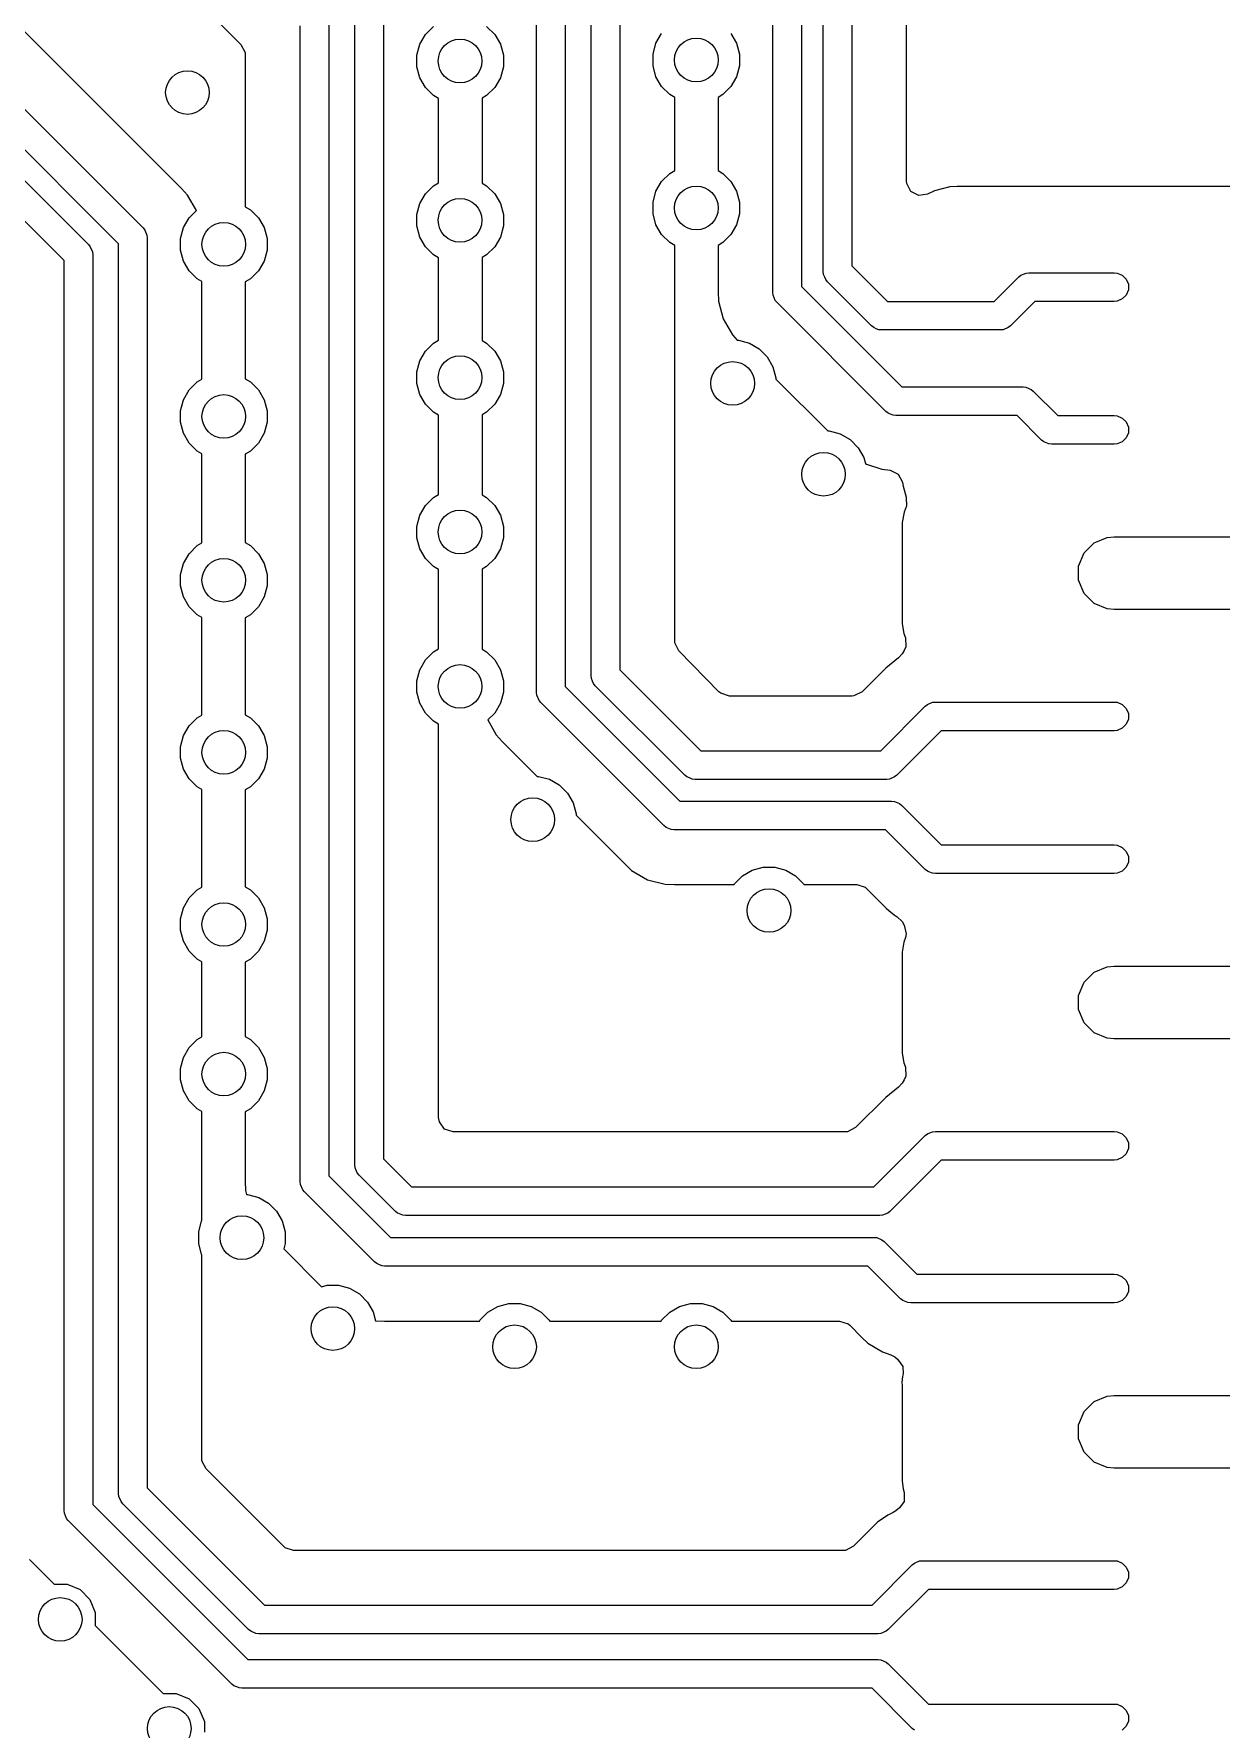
# Model space of a CAD drawing. Header units: inches. Extents: x 5.8 to 18, y -6.4 to -1.3.
# Drawn here: x 15.2333 to 15.5599, y -5.3084 to -4.8421 of the extents above; entities that cross this region are included whole.
import ezdxf

# ---------------------------------------------------------------- set-up
doc = ezdxf.new("R2010")
doc.units = ezdxf.units.IN
doc.header["$MEASUREMENT"] = 0
doc.layers.add('F.Cu', color=13, linetype='CONTINUOUS', true_color=0xc83434)

msp = doc.modelspace()

# ---------------------------------------------------------------- linework, layer by layer
at = {"layer": 'F.Cu', "linetype": 'CONTINUOUS'}
for p, q in [((15.02393, -4.57845), (15.29027, -4.84499)), ((14.97853, -4.63027), (15.24834, -4.90007)), ((15.24161, -4.90449), (14.97412, -4.63699)), ((15.45837, -4.7225), (15.45837, -4.90587)), ((15.44449, -4.72825), (15.44449, -4.91162)), ((15.45049, -4.9075), (15.45049, -4.72413)), ((15.43661, -4.91325), (15.43661, -4.72988)), ((15.39449, -4.77364), (15.39449, -5.01701)), ((15.27392, -4.88464), (15.16493, -4.77584)), ((15.37949, -4.77825), (15.37949, -5.02162)), ((15.38661, -5.01864), (15.38661, -4.77527)), ((15.14872, -4.78085), (15.26334, -4.89546)), ((15.37161, -5.02325), (15.37161, -4.77988)), ((15.25661, -4.89988), (15.142, -4.78526)), ((15.4734, -4.88266), (15.4734, -4.81787)), ((15.32161, -5.15323), (15.32161, -4.83527)), ((15.32949, -4.83364), (15.32949, -5.1516)), ((15.30661, -5.15785), (15.30661, -4.83988)), ((15.31449, -4.83825), (15.31449, -5.15622)), ((15.34102, -4.84226), (15.34324, -4.84004)), ((15.35786, -4.84004), (15.36008, -4.84226)), ((15.33946, -4.84497), (15.34102, -4.84226)), ((15.36008, -4.84226), (15.36164, -4.84497)), ((15.40365, -4.84772), (15.40446, -4.8447)), ((15.40446, -4.8447), (15.40602, -4.84198)), ((15.42508, -4.84198), (15.42664, -4.8447)), ((15.42664, -4.8447), (15.42746, -4.84772)), ((15.29027, -4.84499), (15.29139, -4.84719)), ((15.29139, -4.84719), (15.29144, -4.84781)), ((15.29144, -4.84781), (15.29144, -4.88965)), ((15.33865, -4.848), (15.33946, -4.84497)), ((15.33865, -4.85113), (15.33865, -4.848)), ((15.36164, -4.84497), (15.36246, -4.848)), ((15.36246, -4.848), (15.36246, -4.85113)), ((15.40365, -4.85086), (15.40365, -4.84772)), ((15.42746, -4.84772), (15.42746, -4.85086)), ((15.33946, -4.85416), (15.33865, -4.85113)), ((15.34102, -4.85688), (15.33946, -4.85416)), ((15.36164, -4.85416), (15.36008, -4.85688)), ((15.36246, -4.85113), (15.36164, -4.85416)), ((15.40446, -4.85389), (15.40365, -4.85086)), ((15.40602, -4.8566), (15.40446, -4.85389)), ((15.42664, -4.85389), (15.42508, -4.8566)), ((15.42746, -4.85086), (15.42664, -4.85389)), ((15.34324, -4.85909), (15.34102, -4.85688)), ((15.36008, -4.85688), (15.35786, -4.85909)), ((15.40824, -4.85882), (15.40602, -4.8566)), ((15.40962, -4.85961), (15.40824, -4.85882)), ((15.42286, -4.85882), (15.42156, -4.85957)), ((15.42508, -4.8566), (15.42286, -4.85882)), ((15.34466, -4.85991), (15.34324, -4.85909)), ((15.34466, -4.88304), (15.34466, -4.85991)), ((15.35786, -4.85909), (15.3566, -4.85982)), ((15.3566, -4.85982), (15.3566, -4.88313)), ((15.40962, -4.87968), (15.40962, -4.85961)), ((15.42156, -4.85957), (15.42156, -4.87972)), ((15.40602, -4.88269), (15.40824, -4.88047)), ((15.40824, -4.88047), (15.40962, -4.87968)), ((15.42156, -4.87972), (15.42286, -4.88047)), ((15.42286, -4.88047), (15.42508, -4.88269)), ((15.27559, -4.88647), (15.27392, -4.88464)), ((15.27801, -4.89071), (15.27559, -4.88647)), ((15.33946, -4.88879), (15.34102, -4.88608)), ((15.34102, -4.88608), (15.34324, -4.88386)), ((15.34324, -4.88386), (15.34466, -4.88304)), ((15.3566, -4.88313), (15.35786, -4.88386)), ((15.35786, -4.88386), (15.36008, -4.88608)), ((15.36008, -4.88608), (15.36164, -4.88879)), ((15.40365, -4.88843), (15.40446, -4.8854)), ((15.40446, -4.8854), (15.40602, -4.88269)), ((15.42508, -4.88269), (15.42664, -4.8854)), ((15.42664, -4.8854), (15.42746, -4.88843)), ((15.47345, -4.88326), (15.4734, -4.88266)), ((15.47455, -4.88547), (15.47345, -4.88326)), ((15.47675, -4.8866), (15.47455, -4.88547)), ((15.47919, -4.88623), (15.47675, -4.8866)), ((15.48112, -4.88527), (15.47919, -4.88623)), ((15.48527, -4.88419), (15.48112, -4.88527)), ((15.48733, -4.8841), (15.48527, -4.88419)), ((15.57378, -4.8841), (15.48733, -4.8841)), ((15.27602, -4.89269), (15.27801, -4.89071)), ((15.29144, -4.88965), (15.29286, -4.89047)), ((15.29286, -4.89047), (15.29508, -4.89269)), ((15.33865, -4.89182), (15.33946, -4.88879)), ((15.36164, -4.88879), (15.36246, -4.89182)), ((15.40365, -4.89157), (15.40365, -4.88843)), ((15.40446, -4.8946), (15.40365, -4.89157)), ((15.42746, -4.89157), (15.42664, -4.8946)), ((15.42746, -4.88843), (15.42746, -4.89157)), ((15.26334, -4.89546), (15.26382, -4.89606)), ((15.26382, -4.89606), (15.26441, -4.89748)), ((15.27365, -4.89843), (15.27446, -4.8954)), ((15.27446, -4.8954), (15.27602, -4.89269)), ((15.29508, -4.89269), (15.29664, -4.8954)), ((15.29664, -4.8954), (15.29746, -4.89843)), ((15.33865, -4.89495), (15.33865, -4.89182)), ((15.33946, -4.89798), (15.33865, -4.89495)), ((15.36246, -4.89495), (15.36164, -4.89798)), ((15.36246, -4.89182), (15.36246, -4.89495)), ((15.40602, -4.89731), (15.40446, -4.8946)), ((15.42664, -4.8946), (15.42508, -4.89731)), ((15.24834, -4.90007), (15.24882, -4.90067)), ((15.24882, -4.90067), (15.2494, -4.90205)), ((15.25661, -5.24364), (15.25661, -4.89988)), ((15.26441, -4.89748), (15.26449, -4.89825)), ((15.26449, -4.89825), (15.26449, -5.24201)), ((15.27365, -4.90157), (15.27365, -4.89843)), ((15.29746, -4.89843), (15.29746, -4.90157)), ((15.34102, -4.9007), (15.33946, -4.89798)), ((15.34324, -4.90291), (15.34102, -4.9007)), ((15.36008, -4.9007), (15.35786, -4.90291)), ((15.36164, -4.89798), (15.36008, -4.9007)), ((15.40824, -4.89953), (15.40602, -4.89731)), ((15.40962, -4.90032), (15.40824, -4.89953)), ((15.40962, -5.00904), (15.40962, -4.90032)), ((15.42286, -4.89953), (15.42156, -4.90028)), ((15.42156, -4.90028), (15.42156, -4.9131)), ((15.42508, -4.89731), (15.42286, -4.89953)), ((15.24161, -5.24827), (15.24161, -4.90449)), ((15.2494, -4.90205), (15.24941, -4.90209)), ((15.24941, -4.90209), (15.24949, -4.90285)), ((15.24949, -4.90285), (15.24949, -5.24664)), ((15.27446, -4.9046), (15.27365, -4.90157)), ((15.27602, -4.90731), (15.27446, -4.9046)), ((15.29664, -4.9046), (15.29508, -4.90731)), ((15.29746, -4.90157), (15.29664, -4.9046)), ((15.34466, -4.90373), (15.34324, -4.90291)), ((15.34466, -4.92633), (15.34466, -4.90373)), ((15.35786, -4.90291), (15.3566, -4.90364)), ((15.3566, -4.90364), (15.3566, -4.92642)), ((15.27824, -4.90953), (15.27602, -4.90731)), ((15.2795, -4.91026), (15.27824, -4.90953)), ((15.29286, -4.90953), (15.29144, -4.91035)), ((15.29508, -4.90731), (15.29286, -4.90953)), ((15.45057, -4.90826), (15.45049, -4.9075)), ((15.45057, -4.90827), (15.45057, -4.90826)), ((15.45057, -4.90826), (15.45057, -4.90826)), ((15.45087, -4.90899), (15.45057, -4.90827)), ((15.45057, -4.90827), (15.45057, -4.90827)), ((15.45115, -4.90968), (15.45087, -4.90899)), ((15.45116, -4.90969), (15.45115, -4.90968)), ((15.45164, -4.91028), (15.45116, -4.90969)), ((15.45116, -4.90969), (15.45116, -4.90969)), ((15.45116, -4.90969), (15.45116, -4.90969)), ((15.45837, -4.90587), (15.46817, -4.91569)), ((15.49754, -4.91569), (15.50426, -4.90897)), ((15.50426, -4.90897), (15.50486, -4.90848)), ((15.50486, -4.90848), (15.50628, -4.90789)), ((15.50628, -4.90789), (15.50705, -4.90781)), ((15.50705, -4.90781), (15.53055, -4.90781)), ((15.53055, -4.90781), (15.53132, -4.90789)), ((15.53132, -4.90789), (15.53274, -4.90848)), ((15.53274, -4.90848), (15.53382, -4.90956)), ((15.53382, -4.90956), (15.53441, -4.91098)), ((15.2795, -4.93709), (15.2795, -4.91026)), ((15.29144, -4.91035), (15.29144, -4.937)), ((15.42156, -4.9131), (15.42165, -4.91559)), ((15.43669, -4.91402), (15.43661, -4.91325)), ((15.43728, -4.91544), (15.43669, -4.91402)), ((15.44449, -4.91162), (15.4721, -4.93923)), ((15.46375, -4.92241), (15.45164, -4.91028)), ((15.53382, -4.91394), (15.53274, -4.91503)), ((15.53441, -4.91252), (15.53382, -4.91394)), ((15.53441, -4.91098), (15.53441, -4.91252)), ((15.42165, -4.91559), (15.42296, -4.92049)), ((15.43777, -4.91603), (15.43728, -4.91544)), ((15.46769, -4.94595), (15.43777, -4.91603)), ((15.46817, -4.91569), (15.49754, -4.91569)), ((15.50868, -4.91569), (15.50196, -4.92241)), ((15.53055, -4.91569), (15.50868, -4.91569)), ((15.53132, -4.91561), (15.53055, -4.91569)), ((15.53274, -4.91503), (15.53132, -4.91561)), ((15.42296, -4.92049), (15.42547, -4.92491)), ((15.46435, -4.9229), (15.46375, -4.92241)), ((15.46507, -4.9232), (15.46435, -4.9229)), ((15.46435, -4.9229), (15.46435, -4.9229)), ((15.46435, -4.9229), (15.46435, -4.9229)), ((15.46576, -4.92349), (15.46507, -4.9232)), ((15.46577, -4.92349), (15.46576, -4.92349)), ((15.46654, -4.92356), (15.46577, -4.92349)), ((15.46577, -4.92349), (15.46577, -4.92349)), ((15.49917, -4.92356), (15.46654, -4.92356)), ((15.49994, -4.92349), (15.49917, -4.92356)), ((15.50136, -4.9229), (15.49994, -4.92349)), ((15.50196, -4.92241), (15.50136, -4.9229)), ((15.34102, -4.92936), (15.34324, -4.92715)), ((15.34324, -4.92715), (15.34466, -4.92633)), ((15.3566, -4.92642), (15.35786, -4.92715)), ((15.35786, -4.92715), (15.36008, -4.92936)), ((15.42547, -4.92491), (15.42678, -4.92634)), ((15.42678, -4.92634), (15.42712, -4.92634)), ((15.42712, -4.92634), (15.43015, -4.92715)), ((15.43015, -4.92715), (15.43286, -4.92872)), ((15.43286, -4.92872), (15.43508, -4.93094)), ((15.33865, -4.93511), (15.33946, -4.93208)), ((15.33946, -4.93208), (15.34102, -4.92936)), ((15.36008, -4.92936), (15.36164, -4.93208)), ((15.36164, -4.93208), (15.36246, -4.93511)), ((15.43508, -4.93094), (15.43665, -4.93365)), ((15.27602, -4.94003), (15.27824, -4.93782)), ((15.27824, -4.93782), (15.2795, -4.93709)), ((15.29144, -4.937), (15.29286, -4.93782)), ((15.29286, -4.93782), (15.29508, -4.94003)), ((15.33865, -4.93824), (15.33865, -4.93511)), ((15.36246, -4.93511), (15.36246, -4.93824)), ((15.43665, -4.93365), (15.43746, -4.93668)), ((15.43746, -4.93668), (15.43746, -4.93706)), ((15.43746, -4.93706), (15.45174, -4.95134)), ((15.27365, -4.94578), (15.27446, -4.94275)), ((15.27446, -4.94275), (15.27602, -4.94003)), ((15.29508, -4.94003), (15.29664, -4.94275)), ((15.29664, -4.94275), (15.29746, -4.94578)), ((15.33946, -4.94127), (15.33865, -4.93824)), ((15.34102, -4.94398), (15.33946, -4.94127)), ((15.36164, -4.94127), (15.36008, -4.94398)), ((15.36246, -4.93824), (15.36164, -4.94127)), ((15.4721, -4.93923), (15.50547, -4.93923)), ((15.50547, -4.93923), (15.50624, -4.93931)), ((15.50624, -4.93931), (15.50766, -4.9399)), ((15.50766, -4.9399), (15.50826, -4.94039)), ((15.50826, -4.94039), (15.51498, -4.94711)), ((15.27365, -4.94891), (15.27365, -4.94578)), ((15.29746, -4.94578), (15.29746, -4.94891)), ((15.34324, -4.9462), (15.34102, -4.94398)), ((15.34466, -4.94702), (15.34324, -4.9462)), ((15.34466, -4.96879), (15.34466, -4.94702)), ((15.35786, -4.9462), (15.3566, -4.94693)), ((15.3566, -4.94693), (15.3566, -4.96888)), ((15.36008, -4.94398), (15.35786, -4.9462)), ((15.46829, -4.94644), (15.46769, -4.94595)), ((15.4687, -4.94661), (15.46829, -4.94644)), ((15.4697, -4.94703), (15.4687, -4.94661)), ((15.47047, -4.94711), (15.4697, -4.94703)), ((15.50384, -4.94711), (15.47047, -4.94711)), ((15.51056, -4.95383), (15.50384, -4.94711)), ((15.51498, -4.94711), (15.53055, -4.94711)), ((15.53055, -4.94711), (15.53132, -4.94718)), ((15.53132, -4.94718), (15.53274, -4.94777)), ((15.27446, -4.95194), (15.27365, -4.94891)), ((15.27602, -4.95465), (15.27446, -4.95194)), ((15.29664, -4.95194), (15.29508, -4.95465)), ((15.29746, -4.94891), (15.29664, -4.95194)), ((15.45174, -4.95134), (15.45212, -4.95134)), ((15.45212, -4.95134), (15.45515, -4.95215)), ((15.45515, -4.95215), (15.45786, -4.95372)), ((15.53274, -4.94777), (15.53382, -4.94886)), ((15.53382, -4.94886), (15.53441, -4.95028)), ((15.53441, -4.95181), (15.53382, -4.95323)), ((15.53441, -4.95028), (15.53441, -4.95181)), ((15.27824, -4.95687), (15.27602, -4.95465)), ((15.29508, -4.95465), (15.29286, -4.95687)), ((15.45786, -4.95372), (15.46008, -4.95594)), ((15.46008, -4.95594), (15.46164, -4.95865)), ((15.51116, -4.95432), (15.51056, -4.95383)), ((15.51258, -4.9549), (15.51116, -4.95432)), ((15.51335, -4.95498), (15.51258, -4.9549)), ((15.53055, -4.95498), (15.51335, -4.95498)), ((15.53132, -4.9549), (15.53055, -4.95498)), ((15.53274, -4.95432), (15.53132, -4.9549)), ((15.53382, -4.95323), (15.53274, -4.95432)), ((15.2795, -4.9576), (15.27824, -4.95687)), ((15.2795, -4.98215), (15.2795, -4.9576)), ((15.29286, -4.95687), (15.29144, -4.95769)), ((15.29144, -4.95769), (15.29144, -4.98206)), ((15.46164, -4.95865), (15.46207, -4.96024)), ((15.46207, -4.96024), (15.46237, -4.96043)), ((15.46237, -4.96043), (15.46661, -4.96186)), ((15.46661, -4.96186), (15.46886, -4.96216)), ((15.46886, -4.96216), (15.4711, -4.96322)), ((15.4711, -4.96322), (15.47228, -4.96539)), ((15.47228, -4.96539), (15.47229, -4.96547)), ((15.47229, -4.96547), (15.47246, -4.96651)), ((15.34102, -4.97182), (15.34324, -4.96961)), ((15.34324, -4.96961), (15.34466, -4.96879)), ((15.3566, -4.96888), (15.35786, -4.96961)), ((15.35786, -4.96961), (15.36008, -4.97182)), ((15.47246, -4.96651), (15.47298, -4.96856)), ((15.47298, -4.96856), (15.47332, -4.96956)), ((15.47332, -4.96956), (15.47335, -4.97204)), ((15.33865, -4.97757), (15.33946, -4.97454)), ((15.33946, -4.97454), (15.34102, -4.97182)), ((15.36008, -4.97182), (15.36164, -4.97454)), ((15.36164, -4.97454), (15.36246, -4.97757)), ((15.47275, -4.97364), (15.47219, -4.97655)), ((15.47328, -4.97224), (15.47275, -4.97364)), ((15.47335, -4.97204), (15.47328, -4.97224)), ((15.33865, -4.9807), (15.33865, -4.97757)), ((15.36246, -4.97757), (15.36246, -4.9807)), ((15.47219, -4.97655), (15.47215, -4.97798)), ((15.47215, -4.97798), (15.47215, -5.0031)), ((15.27602, -4.98509), (15.27824, -4.98288)), ((15.27824, -4.98288), (15.2795, -4.98215)), ((15.29144, -4.98206), (15.29286, -4.98288)), ((15.29286, -4.98288), (15.29508, -4.98509)), ((15.33946, -4.98373), (15.33865, -4.9807)), ((15.34102, -4.98644), (15.33946, -4.98373)), ((15.36164, -4.98373), (15.36008, -4.98644)), ((15.36246, -4.9807), (15.36164, -4.98373)), ((15.52224, -4.9849), (15.525, -4.98214)), ((15.525, -4.98214), (15.5286, -4.98064)), ((15.5286, -4.98064), (15.53055, -4.98045)), ((15.53055, -4.98045), (15.6492, -4.98045)), ((15.27365, -4.99083), (15.27446, -4.98781)), ((15.27446, -4.98781), (15.27602, -4.98509)), ((15.29508, -4.98509), (15.29664, -4.98781)), ((15.29664, -4.98781), (15.29746, -4.99083)), ((15.34324, -4.98866), (15.34102, -4.98644)), ((15.34466, -4.98948), (15.34324, -4.98866)), ((15.34466, -5.01127), (15.34466, -4.98948)), ((15.35786, -4.98866), (15.3566, -4.98939)), ((15.3566, -4.98939), (15.3566, -5.01136)), ((15.36008, -4.98644), (15.35786, -4.98866)), ((15.52074, -4.9885), (15.52224, -4.9849)), ((15.52074, -4.9924), (15.52074, -4.9885)), ((15.27365, -4.99397), (15.27365, -4.99083)), ((15.27446, -4.997), (15.27365, -4.99397)), ((15.29746, -4.99397), (15.29664, -4.997)), ((15.29746, -4.99083), (15.29746, -4.99397)), ((15.52224, -4.99601), (15.52074, -4.9924)), ((15.27602, -4.99971), (15.27446, -4.997)), ((15.29664, -4.997), (15.29508, -4.99971)), ((15.525, -4.99877), (15.52224, -4.99601)), ((15.5286, -5.00026), (15.525, -4.99877)), ((15.27824, -5.00193), (15.27602, -4.99971)), ((15.2795, -5.00266), (15.27824, -5.00193)), ((15.2795, -5.02949), (15.2795, -5.00266)), ((15.29286, -5.00193), (15.29144, -5.00275)), ((15.29144, -5.00275), (15.29144, -5.0294)), ((15.29508, -4.99971), (15.29286, -5.00193)), ((15.47215, -5.0031), (15.47217, -5.0044)), ((15.53055, -5.00045), (15.5286, -5.00026)), ((15.65335, -5.00045), (15.53055, -5.00045)), ((15.47217, -5.0044), (15.47264, -5.00702)), ((15.47264, -5.00702), (15.47309, -5.00827)), ((15.34102, -5.0143), (15.34324, -5.01209)), ((15.34324, -5.01209), (15.34466, -5.01127)), ((15.3566, -5.01136), (15.35786, -5.01209)), ((15.35786, -5.01209), (15.36008, -5.0143)), ((15.40967, -5.00963), (15.40962, -5.00904)), ((15.41077, -5.01184), (15.40967, -5.00963)), ((15.42179, -5.02306), (15.41077, -5.01184)), ((15.47217, -5.01267), (15.47122, -5.01375)), ((15.47276, -5.01168), (15.47217, -5.01267)), ((15.47317, -5.01074), (15.47276, -5.01168)), ((15.47309, -5.00827), (15.47317, -5.01074)), ((15.33865, -5.02005), (15.33946, -5.01702)), ((15.33946, -5.01702), (15.34102, -5.0143)), ((15.36008, -5.0143), (15.36164, -5.01702)), ((15.36164, -5.01702), (15.36246, -5.02005)), ((15.39449, -5.01701), (15.41679, -5.03929)), ((15.46766, -5.01656), (15.46114, -5.02308)), ((15.47122, -5.01375), (15.46766, -5.01656)), ((15.33865, -5.02318), (15.33865, -5.02005)), ((15.36246, -5.02005), (15.36246, -5.02318)), ((15.37949, -5.02162), (15.41104, -5.05317)), ((15.38669, -5.01941), (15.38661, -5.01864)), ((15.38699, -5.02013), (15.38669, -5.01941)), ((15.38669, -5.01941), (15.38669, -5.01941)), ((15.38669, -5.01941), (15.38669, -5.01941)), ((15.38728, -5.02083), (15.38699, -5.02013)), ((15.38777, -5.02143), (15.38728, -5.02083)), ((15.38728, -5.02083), (15.38728, -5.02083)), ((15.38728, -5.02083), (15.38728, -5.02083)), ((15.41237, -5.04601), (15.38777, -5.02143)), ((15.33946, -5.02621), (15.33865, -5.02318)), ((15.34102, -5.02892), (15.33946, -5.02621)), ((15.36164, -5.02621), (15.36008, -5.02892)), ((15.36246, -5.02318), (15.36164, -5.02621)), ((15.37169, -5.02402), (15.37161, -5.02325)), ((15.37228, -5.02544), (15.37169, -5.02402)), ((15.37277, -5.02603), (15.37228, -5.02544)), ((15.40663, -5.05989), (15.37277, -5.02603)), ((15.42229, -5.02349), (15.42179, -5.02306)), ((15.42465, -5.02426), (15.42229, -5.02349)), ((15.45831, -5.02426), (15.42465, -5.02426)), ((15.45893, -5.02421), (15.45831, -5.02426)), ((15.46114, -5.02308), (15.45893, -5.02421)), ((15.47853, -5.02706), (15.47913, -5.02657)), ((15.47913, -5.02657), (15.48055, -5.02598)), ((15.48055, -5.02598), (15.48132, -5.02591)), ((15.48132, -5.02591), (15.53055, -5.02591)), ((15.53055, -5.02591), (15.53132, -5.02598)), ((15.53132, -5.02598), (15.53274, -5.02657)), ((15.53274, -5.02657), (15.53382, -5.02766)), ((15.27602, -5.03243), (15.27824, -5.03022)), ((15.27824, -5.03022), (15.2795, -5.02949)), ((15.29144, -5.0294), (15.29286, -5.03022)), ((15.29286, -5.03022), (15.29508, -5.03243)), ((15.34324, -5.03114), (15.34102, -5.02892)), ((15.34466, -5.03196), (15.34324, -5.03114)), ((15.36008, -5.02892), (15.35817, -5.03083)), ((15.35817, -5.03083), (15.36051, -5.03495)), ((15.4663, -5.03929), (15.47853, -5.02706)), ((15.53382, -5.02766), (15.53441, -5.02907)), ((15.53441, -5.03061), (15.53382, -5.03203)), ((15.53441, -5.02907), (15.53441, -5.03061)), ((15.27365, -5.03818), (15.27446, -5.03515)), ((15.27446, -5.03515), (15.27602, -5.03243)), ((15.29508, -5.03243), (15.29664, -5.03515)), ((15.29664, -5.03515), (15.29746, -5.03818)), ((15.34466, -5.14014), (15.34466, -5.03196)), ((15.36051, -5.03495), (15.36218, -5.03678)), ((15.48295, -5.03378), (15.47072, -5.04601)), ((15.53055, -5.03378), (15.48295, -5.03378)), ((15.53132, -5.0337), (15.53055, -5.03378)), ((15.53274, -5.03312), (15.53132, -5.0337)), ((15.53382, -5.03203), (15.53274, -5.03312)), ((15.27365, -5.04131), (15.27365, -5.03818)), ((15.29746, -5.03818), (15.29746, -5.04131)), ((15.36218, -5.03678), (15.37174, -5.04634)), ((15.41679, -5.03929), (15.4663, -5.03929)), ((15.27446, -5.04434), (15.27365, -5.04131)), ((15.27602, -5.04705), (15.27446, -5.04434)), ((15.29664, -5.04434), (15.29508, -5.04705)), ((15.29746, -5.04131), (15.29664, -5.04434)), ((15.27824, -5.04927), (15.27602, -5.04705)), ((15.2795, -5.05), (15.27824, -5.04927)), ((15.2795, -5.07683), (15.2795, -5.05)), ((15.29286, -5.04927), (15.29144, -5.05009)), ((15.29144, -5.05009), (15.29144, -5.07674)), ((15.29508, -5.04705), (15.29286, -5.04927)), ((15.37174, -5.04634), (15.37212, -5.04634)), ((15.37212, -5.04634), (15.37515, -5.04715)), ((15.37515, -5.04715), (15.37786, -5.04872)), ((15.37786, -5.04872), (15.38008, -5.05094)), ((15.41297, -5.0465), (15.41237, -5.04601)), ((15.41368, -5.04679), (15.41297, -5.0465)), ((15.41297, -5.0465), (15.41297, -5.0465)), ((15.41297, -5.0465), (15.41297, -5.0465)), ((15.41297, -5.0465), (15.41297, -5.0465)), ((15.41439, -5.04709), (15.41368, -5.04679)), ((15.41516, -5.04717), (15.41439, -5.04709)), ((15.41439, -5.04709), (15.41439, -5.04709)), ((15.41439, -5.04709), (15.41439, -5.04709)), ((15.41439, -5.04709), (15.41439, -5.04709)), ((15.46793, -5.04717), (15.41516, -5.04717)), ((15.4687, -5.04709), (15.46793, -5.04717)), ((15.47012, -5.0465), (15.4687, -5.04709)), ((15.47072, -5.04601), (15.47012, -5.0465)), ((15.38008, -5.05094), (15.38164, -5.05365)), ((15.38164, -5.05365), (15.38246, -5.05668)), ((15.41104, -5.05317), (15.46927, -5.05317)), ((15.46927, -5.05317), (15.47004, -5.05324)), ((15.47004, -5.05324), (15.47146, -5.05383)), ((15.47146, -5.05383), (15.47206, -5.05432)), ((15.47206, -5.05432), (15.48295, -5.06522)), ((15.38246, -5.05668), (15.38246, -5.05706)), ((15.38246, -5.05706), (15.39594, -5.07054)), ((15.40722, -5.06038), (15.40663, -5.05989)), ((15.40864, -5.06097), (15.40722, -5.06038)), ((15.40941, -5.06104), (15.40864, -5.06097)), ((15.46764, -5.06104), (15.40941, -5.06104)), ((15.47853, -5.07194), (15.46764, -5.06104)), ((15.48295, -5.06522), (15.53055, -5.06522)), ((15.53055, -5.06522), (15.53132, -5.06529)), ((15.53132, -5.06529), (15.53274, -5.06588)), ((15.53274, -5.06588), (15.53382, -5.06697)), ((15.53382, -5.06697), (15.53441, -5.06839)), ((15.53441, -5.06839), (15.53441, -5.06992)), ((15.39594, -5.07054), (15.39776, -5.07226)), ((15.39776, -5.07226), (15.40213, -5.07477)), ((15.42824, -5.07372), (15.43096, -5.07215)), ((15.43096, -5.07215), (15.43398, -5.07134)), ((15.43398, -5.07134), (15.43712, -5.07134)), ((15.43712, -5.07134), (15.44015, -5.07215)), ((15.44015, -5.07215), (15.44286, -5.07372)), ((15.47913, -5.07243), (15.47853, -5.07194)), ((15.47955, -5.0726), (15.47913, -5.07243)), ((15.48055, -5.07301), (15.47955, -5.0726)), ((15.48132, -5.07309), (15.48055, -5.07301)), ((15.53055, -5.07309), (15.48132, -5.07309)), ((15.53132, -5.07301), (15.53055, -5.07309)), ((15.53274, -5.07243), (15.53132, -5.07301)), ((15.53382, -5.07134), (15.53274, -5.07243)), ((15.53441, -5.06992), (15.53382, -5.07134)), ((15.27602, -5.07978), (15.27824, -5.07756)), ((15.27824, -5.07756), (15.2795, -5.07683)), ((15.29144, -5.07674), (15.29286, -5.07756)), ((15.29286, -5.07756), (15.29508, -5.07978)), ((15.40213, -5.07477), (15.40701, -5.07604)), ((15.40701, -5.07604), (15.40953, -5.0761)), ((15.40953, -5.0761), (15.42593, -5.0761)), ((15.42593, -5.0761), (15.42602, -5.07594)), ((15.42602, -5.07594), (15.42824, -5.07372)), ((15.44286, -5.07372), (15.44508, -5.07594)), ((15.44508, -5.07594), (15.44517, -5.0761)), ((15.44517, -5.0761), (15.45969, -5.0761)), ((15.45969, -5.0761), (15.46204, -5.07686)), ((15.46204, -5.07686), (15.46251, -5.07727)), ((15.46251, -5.07727), (15.46782, -5.08258)), ((15.27365, -5.08552), (15.27446, -5.08249)), ((15.27446, -5.08249), (15.27602, -5.07978)), ((15.29508, -5.07978), (15.29664, -5.08249)), ((15.29664, -5.08249), (15.29746, -5.08552)), ((15.46782, -5.08258), (15.46851, -5.08326)), ((15.27365, -5.08865), (15.27365, -5.08552)), ((15.29746, -5.08552), (15.29746, -5.08865)), ((15.46851, -5.08326), (15.47002, -5.08446)), ((15.47002, -5.08446), (15.47084, -5.08496)), ((15.47084, -5.08496), (15.47217, -5.08631)), ((15.47217, -5.08631), (15.47276, -5.08729)), ((15.47276, -5.08729), (15.47332, -5.0897)), ((15.27446, -5.09168), (15.27365, -5.08865)), ((15.27602, -5.0944), (15.27446, -5.09168)), ((15.29664, -5.09168), (15.29508, -5.0944)), ((15.29746, -5.08865), (15.29664, -5.09168)), ((15.47264, -5.09198), (15.47217, -5.0947)), ((15.4731, -5.09068), (15.47264, -5.09198)), ((15.47332, -5.0897), (15.4731, -5.09068)), ((15.27824, -5.09661), (15.27602, -5.0944)), ((15.2795, -5.09734), (15.27824, -5.09661)), ((15.29286, -5.09661), (15.29144, -5.09743)), ((15.29508, -5.0944), (15.29286, -5.09661)), ((15.47217, -5.0947), (15.47215, -5.09607)), ((15.47215, -5.09607), (15.47215, -5.12121)), ((15.2795, -5.11799), (15.2795, -5.09734)), ((15.29144, -5.09743), (15.29144, -5.1179)), ((15.52224, -5.10299), (15.525, -5.10023)), ((15.525, -5.10023), (15.5286, -5.09874)), ((15.5286, -5.09874), (15.53055, -5.09854)), ((15.53055, -5.09854), (15.59585, -5.09854)), ((15.52074, -5.10659), (15.52224, -5.10299)), ((15.52074, -5.11049), (15.52074, -5.10659)), ((15.52224, -5.1141), (15.52074, -5.11049)), ((15.525, -5.11686), (15.52224, -5.1141)), ((15.27602, -5.12094), (15.27824, -5.11872)), ((15.27824, -5.11872), (15.2795, -5.11799)), ((15.29144, -5.1179), (15.29286, -5.11872)), ((15.29286, -5.11872), (15.29508, -5.12094)), ((15.5286, -5.11835), (15.525, -5.11686)), ((15.53055, -5.11854), (15.5286, -5.11835)), ((15.5917, -5.11854), (15.53055, -5.11854)), ((15.27365, -5.12668), (15.27446, -5.12365)), ((15.27446, -5.12365), (15.27602, -5.12094)), ((15.29508, -5.12094), (15.29664, -5.12365)), ((15.29664, -5.12365), (15.29746, -5.12668)), ((15.47215, -5.12121), (15.47217, -5.12251)), ((15.47217, -5.12251), (15.47264, -5.12513)), ((15.27365, -5.12982), (15.27365, -5.12668)), ((15.29746, -5.12668), (15.29746, -5.12982)), ((15.47264, -5.12513), (15.47309, -5.12638)), ((15.47317, -5.12885), (15.47276, -5.12979)), ((15.47309, -5.12638), (15.47317, -5.12885)), ((15.27446, -5.13284), (15.27365, -5.12982)), ((15.27602, -5.13556), (15.27446, -5.13284)), ((15.29664, -5.13284), (15.29508, -5.13556)), ((15.29746, -5.12982), (15.29664, -5.13284)), ((15.47122, -5.13186), (15.46766, -5.13467)), ((15.47217, -5.13078), (15.47122, -5.13186)), ((15.47276, -5.12979), (15.47217, -5.13078)), ((15.27824, -5.13777), (15.27602, -5.13556)), ((15.2795, -5.1385), (15.27824, -5.13777)), ((15.2795, -5.16857), (15.2795, -5.1385)), ((15.29286, -5.13777), (15.29144, -5.13859)), ((15.29144, -5.13859), (15.29144, -5.1578)), ((15.29508, -5.13556), (15.29286, -5.13777)), ((15.46766, -5.13467), (15.45936, -5.14297)), ((15.34486, -5.14137), (15.34466, -5.14014)), ((15.34631, -5.14337), (15.34486, -5.14137)), ((15.34866, -5.14414), (15.34631, -5.14337)), ((15.45936, -5.14297), (15.45716, -5.14409)), ((15.45654, -5.14414), (15.34866, -5.14414)), ((15.45716, -5.14409), (15.45654, -5.14414)), ((15.46439, -5.15929), (15.47854, -5.14517)), ((15.47854, -5.14517), (15.47913, -5.14468)), ((15.47913, -5.14468), (15.47984, -5.14439)), ((15.47913, -5.14468), (15.47913, -5.14468)), ((15.47913, -5.14468), (15.47913, -5.14468)), ((15.47913, -5.14468), (15.47913, -5.14468)), ((15.47984, -5.14439), (15.48055, -5.14409)), ((15.48055, -5.14409), (15.48055, -5.14409)), ((15.48055, -5.14409), (15.48055, -5.14409)), ((15.48055, -5.14409), (15.48056, -5.14409)), ((15.48056, -5.14409), (15.48132, -5.14402)), ((15.48132, -5.14402), (15.53055, -5.14402)), ((15.53055, -5.14402), (15.53132, -5.14409)), ((15.53132, -5.14409), (15.53274, -5.14468)), ((15.53274, -5.14468), (15.53382, -5.14577)), ((15.53382, -5.14577), (15.53441, -5.14718)), ((15.53441, -5.14718), (15.53441, -5.14872)), ((15.32949, -5.1516), (15.33718, -5.15929)), ((15.48295, -5.15189), (15.46881, -5.16601)), ((15.53055, -5.15189), (15.48295, -5.15189)), ((15.53132, -5.15181), (15.53055, -5.15189)), ((15.53274, -5.15123), (15.53132, -5.15181)), ((15.53382, -5.15014), (15.53274, -5.15123)), ((15.53441, -5.14872), (15.53382, -5.15014)), ((15.31449, -5.15622), (15.33143, -5.17317)), ((15.32169, -5.154), (15.32161, -5.15323)), ((15.32228, -5.15542), (15.32169, -5.154)), ((15.32277, -5.15601), (15.32228, -5.15542)), ((15.33277, -5.16601), (15.32277, -5.15601)), ((15.29144, -5.1578), (15.29151, -5.16031)), ((15.29151, -5.16031), (15.29179, -5.16134)), ((15.29179, -5.16134), (15.29212, -5.16134)), ((15.29212, -5.16134), (15.29515, -5.16215)), ((15.30669, -5.15862), (15.30661, -5.15785)), ((15.30728, -5.16004), (15.30669, -5.15862)), ((15.30777, -5.16064), (15.30728, -5.16004)), ((15.32702, -5.17989), (15.30777, -5.16064)), ((15.33718, -5.15929), (15.46439, -5.15929)), ((15.29515, -5.16215), (15.29786, -5.16372)), ((15.29786, -5.16372), (15.30008, -5.16594)), ((15.30008, -5.16594), (15.30164, -5.16865)), ((15.33336, -5.1665), (15.33277, -5.16601)), ((15.33347, -5.16654), (15.33336, -5.1665)), ((15.33478, -5.16709), (15.33347, -5.16654)), ((15.46821, -5.1665), (15.4675, -5.1668)), ((15.46881, -5.16601), (15.46821, -5.1665)), ((15.46821, -5.1665), (15.46821, -5.1665)), ((15.46821, -5.1665), (15.46821, -5.1665)), ((15.46821, -5.1665), (15.46821, -5.1665)), ((15.27865, -5.17168), (15.27946, -5.16865)), ((15.27946, -5.16865), (15.2795, -5.16857)), ((15.30164, -5.16865), (15.30246, -5.17168)), ((15.33555, -5.16717), (15.33478, -5.16709)), ((15.46602, -5.16717), (15.33555, -5.16717)), ((15.46679, -5.16709), (15.46602, -5.16717)), ((15.4675, -5.1668), (15.46679, -5.16709)), ((15.46679, -5.16709), (15.46679, -5.16709)), ((15.46679, -5.16709), (15.46679, -5.16709)), ((15.46679, -5.16709), (15.46679, -5.16709)), ((15.27865, -5.17482), (15.27865, -5.17168)), ((15.27946, -5.17784), (15.27865, -5.17482)), ((15.30246, -5.17482), (15.30206, -5.17631)), ((15.30246, -5.17168), (15.30246, -5.17482)), ((15.33143, -5.17317), (15.46441, -5.17317)), ((15.46441, -5.17317), (15.46518, -5.17324)), ((15.46518, -5.17324), (15.4666, -5.17383)), ((15.4666, -5.17383), (15.46719, -5.17432)), ((15.46719, -5.17432), (15.47618, -5.18331)), ((15.2795, -5.17792), (15.27946, -5.17784)), ((15.2795, -5.23404), (15.2795, -5.17792)), ((15.30206, -5.17631), (15.3124, -5.18677)), ((15.32762, -5.18038), (15.32702, -5.17989)), ((15.32803, -5.18055), (15.32762, -5.18038)), ((15.32904, -5.18097), (15.32803, -5.18055)), ((15.3298, -5.18104), (15.32904, -5.18097)), ((15.46278, -5.18104), (15.3298, -5.18104)), ((15.47176, -5.19003), (15.46278, -5.18104)), ((15.47618, -5.18331), (15.53055, -5.18331)), ((15.53055, -5.18331), (15.53132, -5.18338)), ((15.53132, -5.18338), (15.53274, -5.18397)), ((15.53274, -5.18397), (15.53382, -5.18506)), ((15.53382, -5.18506), (15.53441, -5.18648)), ((15.3124, -5.18677), (15.31398, -5.18634)), ((15.31398, -5.18634), (15.31712, -5.18634)), ((15.31712, -5.18634), (15.32015, -5.18715)), ((15.32015, -5.18715), (15.32286, -5.18872)), ((15.32286, -5.18872), (15.32508, -5.19094)), ((15.53382, -5.18943), (15.53274, -5.19052)), ((15.53441, -5.18801), (15.53382, -5.18943)), ((15.53441, -5.18648), (15.53441, -5.18801)), ((15.32508, -5.19094), (15.32664, -5.19365)), ((15.32664, -5.19365), (15.32731, -5.19612)), ((15.35602, -5.19594), (15.35824, -5.19372)), ((15.35824, -5.19372), (15.36096, -5.19215)), ((15.36096, -5.19215), (15.36398, -5.19134)), ((15.36398, -5.19134), (15.36712, -5.19134)), ((15.36712, -5.19134), (15.37015, -5.19215)), ((15.37015, -5.19215), (15.37286, -5.19372)), ((15.37286, -5.19372), (15.37508, -5.19594)), ((15.40602, -5.19594), (15.40824, -5.19372)), ((15.40824, -5.19372), (15.41096, -5.19215)), ((15.41096, -5.19215), (15.41398, -5.19134)), ((15.41398, -5.19134), (15.41712, -5.19134)), ((15.41712, -5.19134), (15.42015, -5.19215)), ((15.42015, -5.19215), (15.42286, -5.19372)), ((15.42286, -5.19372), (15.42508, -5.19594)), ((15.47236, -5.19052), (15.47176, -5.19003)), ((15.47378, -5.19111), (15.47236, -5.19052)), ((15.47455, -5.19118), (15.47378, -5.19111)), ((15.53055, -5.19118), (15.47455, -5.19118)), ((15.53132, -5.19111), (15.53055, -5.19118)), ((15.53274, -5.19052), (15.53132, -5.19111)), ((15.32731, -5.19612), (15.32981, -5.19618)), ((15.32981, -5.19618), (15.35589, -5.19618)), ((15.35589, -5.19618), (15.35602, -5.19594)), ((15.37508, -5.19594), (15.37522, -5.19618)), ((15.37522, -5.19618), (15.40589, -5.19618)), ((15.40589, -5.19618), (15.40602, -5.19594)), ((15.42508, -5.19594), (15.42522, -5.19618)), ((15.42522, -5.19618), (15.45496, -5.19618)), ((15.45496, -5.19618), (15.45731, -5.19694)), ((15.45731, -5.19694), (15.45779, -5.19735)), ((15.45779, -5.19735), (15.4611, -5.20066)), ((15.4611, -5.20066), (15.46277, -5.20224)), ((15.46277, -5.20224), (15.46681, -5.20469)), ((15.46681, -5.20469), (15.46904, -5.20544)), ((15.46904, -5.20544), (15.47016, -5.20603)), ((15.47016, -5.20603), (15.47094, -5.20662)), ((15.47094, -5.20662), (15.47237, -5.20864)), ((15.47237, -5.20864), (15.47245, -5.21068)), ((15.47228, -5.21146), (15.47213, -5.21305)), ((15.47213, -5.21305), (15.47215, -5.21385)), ((15.47245, -5.21068), (15.47228, -5.21146)), ((15.47215, -5.21385), (15.47215, -5.21396)), ((15.47215, -5.21396), (15.47215, -5.23913)), ((15.525, -5.21834), (15.5286, -5.21685)), ((15.5286, -5.21685), (15.53055, -5.21665)), ((15.53055, -5.21665), (15.593, -5.21665)), ((15.52074, -5.2247), (15.52224, -5.2211)), ((15.52224, -5.2211), (15.525, -5.21834)), ((15.52074, -5.2286), (15.52074, -5.2247)), ((15.52224, -5.23221), (15.52074, -5.2286)), ((15.27955, -5.23466), (15.2795, -5.23404)), ((15.28068, -5.23686), (15.27955, -5.23466)), ((15.525, -5.23497), (15.52224, -5.23221)), ((15.5286, -5.23646), (15.525, -5.23497)), ((15.53055, -5.23665), (15.5286, -5.23646)), ((15.30194, -5.25812), (15.28068, -5.23686)), ((15.47215, -5.23913), (15.47216, -5.24019)), ((15.47216, -5.24019), (15.47248, -5.24232)), ((15.59715, -5.23665), (15.53055, -5.23665)), ((15.25669, -5.24441), (15.25661, -5.24364)), ((15.25728, -5.24583), (15.25669, -5.24441)), ((15.25777, -5.24643), (15.25728, -5.24583)), ((15.26449, -5.24201), (15.29679, -5.27431)), ((15.4727, -5.24582), (15.47144, -5.24759)), ((15.47248, -5.24232), (15.47278, -5.24335)), ((15.47278, -5.24335), (15.4727, -5.24582)), ((15.24169, -5.24904), (15.24161, -5.24827)), ((15.24198, -5.24974), (15.24169, -5.24904)), ((15.24169, -5.24904), (15.24169, -5.24904)), ((15.24169, -5.24904), (15.24169, -5.24904)), ((15.24228, -5.25045), (15.24198, -5.24974)), ((15.24228, -5.25046), (15.24228, -5.25045)), ((15.24277, -5.25105), (15.24228, -5.25046)), ((15.24228, -5.25046), (15.24228, -5.25046)), ((15.24949, -5.24664), (15.29218, -5.28931)), ((15.29237, -5.28103), (15.25777, -5.24643)), ((15.46822, -5.24959), (15.46543, -5.25154)), ((15.46975, -5.24883), (15.46822, -5.24959)), ((15.47045, -5.24838), (15.46975, -5.24883)), ((15.47144, -5.24759), (15.47045, -5.24838)), ((15.28777, -5.29603), (15.24277, -5.25105)), ((15.46424, -5.25266), (15.45877, -5.25812)), ((15.46543, -5.25154), (15.46424, -5.25266)), ((15.30241, -5.25853), (15.30194, -5.25812)), ((15.30476, -5.2593), (15.30241, -5.25853)), ((15.45594, -5.2593), (15.30476, -5.2593)), ((15.45657, -5.25925), (15.45594, -5.2593)), ((15.45877, -5.25812), (15.45657, -5.25925)), ((15.23207, -5.26179), (15.23888, -5.26859)), ((15.46392, -5.27431), (15.47497, -5.26326)), ((15.47497, -5.26326), (15.47557, -5.26277)), ((15.47557, -5.26277), (15.47598, -5.2626)), ((15.47598, -5.2626), (15.47699, -5.26218)), ((15.47699, -5.26218), (15.47776, -5.26211)), ((15.47776, -5.26211), (15.53055, -5.26211)), ((15.53055, -5.26211), (15.53132, -5.26218)), ((15.53132, -5.26218), (15.53274, -5.26277)), ((15.53274, -5.26277), (15.53382, -5.26386)), ((15.53382, -5.26386), (15.53441, -5.26528)), ((15.23888, -5.26859), (15.24247, -5.26859)), ((15.24247, -5.26859), (15.24602, -5.27006)), ((15.53382, -5.26823), (15.53274, -5.26932)), ((15.53441, -5.26681), (15.53382, -5.26823)), ((15.53441, -5.26528), (15.53441, -5.26681)), ((15.24602, -5.27006), (15.24873, -5.27278)), ((15.24873, -5.27278), (15.2502, -5.27633)), ((15.47939, -5.26998), (15.46834, -5.28103)), ((15.53055, -5.26998), (15.47939, -5.26998)), ((15.53132, -5.2699), (15.53055, -5.26998)), ((15.53274, -5.26932), (15.53132, -5.2699)), ((15.2502, -5.27633), (15.2502, -5.27992)), ((15.29679, -5.27431), (15.46392, -5.27431)), ((15.2502, -5.27992), (15.26888, -5.29859)), ((15.29297, -5.28152), (15.29237, -5.28103)), ((15.29439, -5.28211), (15.29297, -5.28152)), ((15.29516, -5.28219), (15.29439, -5.28211)), ((15.46555, -5.28219), (15.29516, -5.28219)), ((15.46632, -5.28211), (15.46555, -5.28219)), ((15.46774, -5.28152), (15.46632, -5.28211)), ((15.46834, -5.28103), (15.46774, -5.28152)), ((15.29218, -5.28931), (15.46555, -5.28931)), ((15.46555, -5.28931), (15.46632, -5.28939)), ((15.46632, -5.28939), (15.46774, -5.28997)), ((15.46774, -5.28997), (15.46834, -5.29046)), ((15.46834, -5.29046), (15.47939, -5.30152)), ((15.28836, -5.29652), (15.28777, -5.29603)), ((15.2891, -5.29683), (15.28836, -5.29652)), ((15.28836, -5.29652), (15.28836, -5.29652)), ((15.28836, -5.29652), (15.28836, -5.29652)), ((15.28836, -5.29652), (15.28836, -5.29652)), ((15.28978, -5.29711), (15.2891, -5.29683)), ((15.29055, -5.29719), (15.28978, -5.29711)), ((15.28978, -5.29711), (15.28978, -5.29711)), ((15.28978, -5.29711), (15.28978, -5.29711)), ((15.28978, -5.29711), (15.28978, -5.29711)), ((15.46392, -5.29719), (15.29055, -5.29719)), ((15.47497, -5.30824), (15.46392, -5.29719)), ((15.26888, -5.29859), (15.27247, -5.29859)), ((15.27247, -5.29859), (15.27602, -5.30006)), ((15.27602, -5.30006), (15.27873, -5.30278)), ((15.47939, -5.30152), (15.53055, -5.30152)), ((15.53055, -5.30152), (15.53132, -5.30159)), ((15.53132, -5.30159), (15.53274, -5.30218)), ((15.27873, -5.30278), (15.2802, -5.30633)), ((15.2802, -5.30633), (15.2802, -5.30925)), ((15.53274, -5.30218), (15.53382, -5.30327)), ((15.53382, -5.30327), (15.53441, -5.30468)), ((15.53441, -5.30622), (15.53382, -5.30764)), ((15.53441, -5.30468), (15.53441, -5.30622)), ((15.47557, -5.30873), (15.47497, -5.30824)), ((15.53382, -5.30764), (15.53274, -5.30873))]:
    msp.add_line(p, q, dxfattribs=at)
at = {"layer": 'F.Cu'}
for centre in [(15.35055, -4.84957), (15.41555, -4.84929), (15.27555, -4.85825), (15.41555, -4.89), (15.35055, -4.89339), (15.28555, -4.9), (15.35055, -4.93667), (15.42555, -4.93825), (15.28555, -4.94734), (15.45055, -4.96325), (15.35055, -4.97913), (15.28555, -4.9924), (15.35055, -5.02161), (15.28555, -5.03974), (15.37055, -5.05825), (15.43555, -5.08325), (15.28555, -5.08709), (15.28555, -5.12825), (15.29055, -5.17325), (15.31555, -5.19825), (15.36555, -5.20325), (15.41555, -5.20325), (15.24055, -5.27825), (15.27055, -5.30825)]:
    msp.add_circle(centre, 0.006, dxfattribs=at)

doc.saveas('drawing.dxf')
